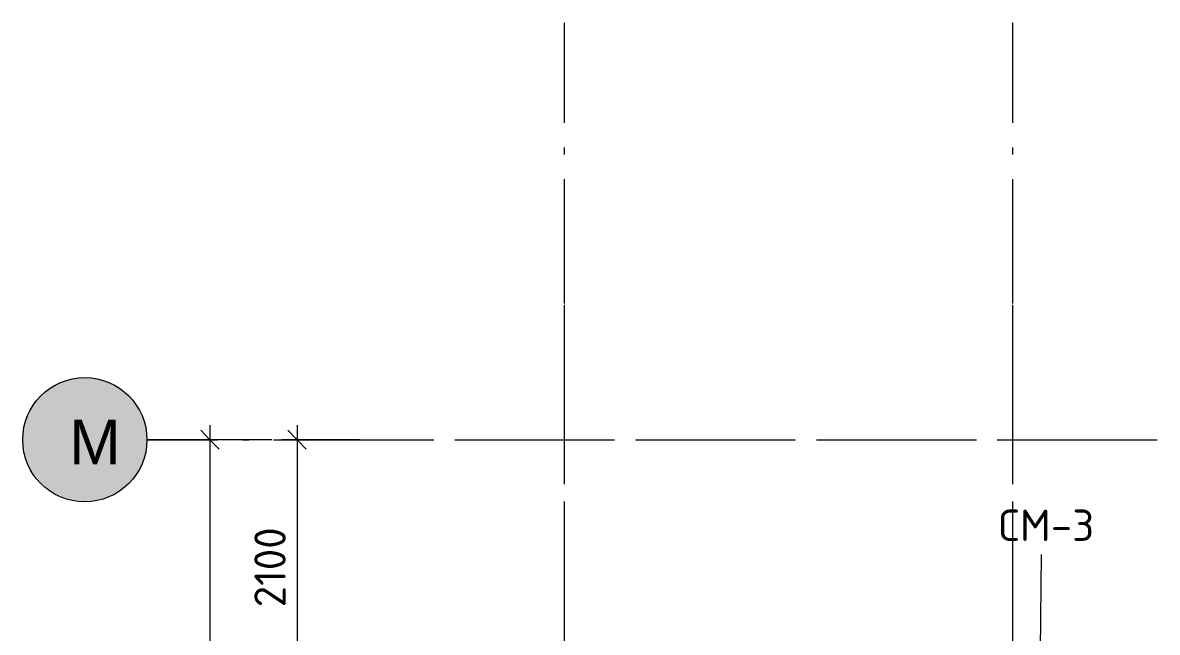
# Model space of a CAD drawing. Header units: millimetres. Extents: x -84737 to 172119, y -43083 to 59399.
# Drawn here: x 89950 to 99064, y 54499 to 59399 of the extents above; entities that cross this region are included whole.
import ezdxf

# ---------------------------------------------------------------- set-up
doc = ezdxf.new("R2010")
doc.units = ezdxf.units.MM
doc.layers.add('PDF _Геометрия', color=7, linetype='Continuous')
doc.layers.add('PDF _Текст', color=7, linetype='Continuous')
doc.layers.add('PDF _Сплошная заливка', color=7, linetype='Continuous', true_color=0xffffff)
doc.styles.add('PDF GOSTCommon', font='arial.ttf')
doc.styles.add('PDF ISOCPEUR', font='isocpeur.ttf')

msp = doc.modelspace()

# ---------------------------------------------------------------- hatches: boundary and pattern name
at = {"layer": 'PDF _Сплошная заливка', "transparency": 33554559}
for points in [[(90551.4, 56537), (90483.7, 56545.5), (90420.2, 56545.5), (90386.3, 56541.2), (90356.7, 56537), (90322.9, 56532.8), (90305.9, 56524.3), (90293.2, 56520.1), (90284.8, 56515.8), (90272.1, 56511.6), (90255.1, 56503.2), (90242.4, 56498.9), (90234, 56494.7), (90221.3, 56490.5), (90212.8, 56486.2), (90200.1, 56482), (90191.6, 56473.5), (90183.2, 56469.3), (90174.7, 56460.8), (90166.2, 56456.6), (90157.8, 56448.1), (90149.3, 56443.9), (90140.8, 56435.4), (90132.4, 56431.2), (90123.9, 56422.7), (90115.4, 56418.5), (90107, 56410), (90098.5, 56405.8), (90094.3, 56397.3), (90085.8, 56388.9), (90081.6, 56380.4), (90073.1, 56371.9), (90068.9, 56363.5), (90060.4, 56355), (90056.2, 56346.5), (90047.7, 56338.1), (90043.5, 56329.6), (90035, 56321.1), (90030.8, 56312.7), (90018.1, 56300), (90013.8, 56287.3), (90005.4, 56270.3), (90001.1, 56257.6), (89992.7, 56240.7), (89988.4, 56228), (89980, 56211.1), (89975.7, 56198.4), (89967.3, 56181.4), (89954.6, 56079.8), (89950.3, 56050.2), (89954.6, 56046), (89954.6, 56016.3), (89958.8, 56016.3), (89958.8, 55982.5), (89963, 55982.5), (89963, 55952.9), (89967.3, 55952.9), (89967.3, 55919), (89971.5, 55919), (89971.5, 55910.5), (89975.7, 55910.5), (89975.7, 55902.1), (89980, 55902.1), (89980, 55889.4), (89984.2, 55889.4), (89984.2, 55880.9), (89988.4, 55880.9), (89988.4, 55868.2), (89992.7, 55868.2), (89992.7, 55859.7), (89996.9, 55859.7), (89996.9, 55851.3), (90001.1, 55851.3), (90001.1, 55838.6), (90005.4, 55838.6), (90005.4, 55830.1), (90009.6, 55830.1), (90009.6, 55817.4), (90013.8, 55817.4), (90013.8, 55808.9), (90018.1, 55808.9), (90018.1, 55796.2), (90022.3, 55796.2), (90035, 55783.5), (90035, 55775.1), (90039.2, 55775.1), (90051.9, 55762.4), (90051.9, 55753.9), (90056.2, 55753.9), (90068.9, 55741.2), (90068.9, 55732.7), (90073.1, 55732.7), (90085.8, 55720), (90085.8, 55711.6), (90090, 55711.6), (90098.5, 55703.1), (90098.5, 55694.6), (90107, 55694.6), (90115.4, 55686.2), (90123.9, 55681.9), (90136.6, 55669.2), (90145.1, 55665), (90157.8, 55652.3), (90166.2, 55648.1), (90178.9, 55635.4), (90187.4, 55631.1), (90200.1, 55618.4), (90212.8, 55614.2), (90221.3, 55610), (90234, 55605.7), (90242.4, 55601.5), (90255.1, 55597.3), (90272.1, 55588.8), (90284.8, 55584.6), (90293.2, 55580.3), (90305.9, 55576.1), (90322.9, 55567.6), (90356.7, 55563.4), (90386.3, 55559.2), (90420.2, 55554.9), (90483.7, 55550.7), (90483.7, 55554.9), (90551.4, 55563.4), (90581.1, 55567.6), (90593.8, 55571.9), (90610.7, 55580.3), (90623.4, 55584.6), (90640.3, 55593), (90653, 55597.3), (90670, 55605.7), (90682.7, 55610), (90708.1, 55622.7), (90716.5, 55631.1), (90725, 55635.4), (90733.5, 55643.8), (90741.9, 55648.1), (90750.4, 55656.5), (90758.9, 55660.8), (90767.3, 55669.2), (90775.8, 55673.5), (90784.3, 55681.9), (90792.7, 55686.2), (90813.9, 55707.3), (90818.1, 55715.8), (90826.6, 55724.3), (90830.8, 55732.7), (90839.3, 55741.2), (90843.5, 55749.7), (90852, 55758.1), (90856.2, 55766.6), (90864.7, 55775.1), (90868.9, 55783.5), (90877.4, 55792), (90890.1, 55817.4), (90894.3, 55830.1), (90898.5, 55838.6), (90902.8, 55851.3), (90911.2, 55868.2), (90915.5, 55880.9), (90919.7, 55889.4), (90923.9, 55902.1), (90928.2, 55910.5), (90932.4, 55923.2), (90936.6, 55952.9), (90940.9, 55986.7), (90945.1, 56016.3), (90949.3, 56079.8), (90945.1, 56079.8), (90945.1, 56113.7), (90940.9, 56113.7), (90940.9, 56147.6), (90936.6, 56147.6), (90936.6, 56177.2), (90932.4, 56177.2), (90932.4, 56189.9), (90928.2, 56189.9), (90928.2, 56198.4), (90923.9, 56198.4), (90923.9, 56206.8), (90919.7, 56206.8), (90919.7, 56219.5), (90915.5, 56219.5), (90915.5, 56228), (90911.2, 56228), (90911.2, 56236.5), (90907, 56236.5), (90907, 56249.2), (90902.8, 56249.2), (90902.8, 56257.6), (90898.5, 56257.6), (90898.5, 56266.1), (90894.3, 56266.1), (90894.3, 56278.8), (90890.1, 56278.8), (90890.1, 56287.3), (90885.9, 56287.3), (90885.9, 56295.7), (90881.6, 56295.7), (90881.6, 56304.2), (90877.4, 56308.4), (90873.2, 56308.4), (90873.2, 56316.9), (90864.7, 56325.4), (90860.5, 56325.4), (90860.5, 56333.8), (90856.2, 56338.1), (90852, 56338.1), (90852, 56346.5), (90843.5, 56355), (90839.3, 56355), (90839.3, 56363.5), (90835.1, 56367.7), (90830.8, 56367.7), (90830.8, 56376.2), (90822.4, 56384.6), (90818.1, 56384.6), (90818.1, 56393.1), (90797, 56414.3), (90788.5, 56418.5), (90780, 56427), (90771.6, 56431.2), (90767.3, 56435.4), (90758.9, 56439.7), (90750.4, 56448.1), (90741.9, 56452.4), (90737.7, 56456.6), (90729.2, 56460.8), (90720.8, 56469.3), (90712.3, 56473.5), (90708.1, 56477.8), (90682.7, 56490.5), (90670, 56494.7), (90653, 56503.2), (90640.3, 56507.4), (90623.4, 56515.8), (90610.7, 56520.1), (90593.8, 56528.5), (90581.1, 56532.8)], [(90653, 56435.4), (90576.8, 56448.1), (90526, 56448.1), (90475.2, 56439.7), (90445.6, 56435.4), (90437.1, 56431.2), (90424.4, 56427), (90416, 56422.7), (90403.3, 56418.5), (90394.8, 56414.3), (90382.1, 56410), (90373.7, 56405.8), (90348.3, 56397.3), (90335.6, 56384.6), (90327.1, 56380.4), (90314.4, 56367.7), (90305.9, 56363.5), (90293.2, 56350.8), (90284.8, 56346.5), (90276.3, 56338.1), (90267.8, 56333.8), (90263.6, 56325.4), (90255.1, 56316.9), (90250.9, 56308.4), (90242.4, 56300), (90238.2, 56291.5), (90229.7, 56283), (90225.5, 56274.6), (90217, 56266.1), (90212.8, 56257.6), (90204.3, 56249.2), (90200.1, 56236.5), (90183.2, 56202.6), (90178.9, 56189.9), (90162, 56156), (90157.8, 56117.9), (90149.3, 56050.2), (90153.5, 56046), (90153.5, 56012.1), (90157.8, 56012.1), (90157.8, 55978.3), (90162, 55978.3), (90162, 55944.4), (90166.2, 55944.4), (90166.2, 55935.9), (90170.5, 55935.9), (90170.5, 55927.5), (90174.7, 55927.5), (90174.7, 55919), (90178.9, 55919), (90178.9, 55906.3), (90183.2, 55906.3), (90183.2, 55897.8), (90187.4, 55897.8), (90187.4, 55889.4), (90191.6, 55889.4), (90191.6, 55876.7), (90195.9, 55876.7), (90195.9, 55868.2), (90200.1, 55868.2), (90200.1, 55859.7), (90204.3, 55859.7), (90204.3, 55847), (90208.6, 55847), (90217, 55838.6), (90217, 55830.1), (90221.3, 55830.1), (90229.7, 55821.6), (90229.7, 55813.2), (90234, 55813.2), (90242.4, 55804.7), (90242.4, 55796.2), (90246.7, 55796.2), (90255.1, 55787.8), (90255.1, 55779.3), (90259.4, 55779.3), (90267.8, 55770.8), (90267.8, 55762.4), (90276.3, 55762.4), (90284.8, 55753.9), (90293.2, 55749.7), (90305.9, 55737), (90314.4, 55732.7), (90327.1, 55720), (90335.6, 55715.8), (90348.3, 55703.1), (90373.7, 55694.6), (90382.1, 55690.4), (90394.8, 55686.2), (90403.3, 55681.9), (90416, 55677.7), (90424.4, 55673.5), (90437.1, 55669.2), (90445.6, 55665), (90483.7, 55660.8), (90517.6, 55656.5), (90585.3, 55652.3), (90585.3, 55656.5), (90653, 55665), (90678.4, 55673.5), (90686.9, 55677.7), (90699.6, 55681.9), (90708.1, 55686.2), (90720.8, 55690.4), (90729.2, 55694.6), (90741.9, 55698.9), (90758.9, 55707.3), (90767.3, 55715.8), (90775.8, 55720), (90784.3, 55728.5), (90792.7, 55732.7), (90801.2, 55741.2), (90809.7, 55745.4), (90818.1, 55753.9), (90826.6, 55758.1), (90843.5, 55775.1), (90847.8, 55783.5), (90856.2, 55792), (90860.5, 55800.5), (90868.9, 55808.9), (90873.2, 55817.4), (90881.6, 55825.9), (90885.9, 55834.3), (90894.3, 55842.8), (90902.8, 55859.7), (90907, 55872.4), (90911.2, 55880.9), (90915.5, 55893.6), (90919.7, 55902.1), (90923.9, 55914.8), (90928.2, 55923.2), (90936.6, 55948.6), (90945.1, 56016.3), (90949.3, 56084.1), (90945.1, 56084.1), (90945.1, 56117.9), (90940.9, 56117.9), (90940.9, 56151.8), (90936.6, 56151.8), (90936.6, 56164.5), (90932.4, 56164.5), (90932.4, 56173), (90928.2, 56173), (90928.2, 56185.7), (90923.9, 56185.7), (90923.9, 56194.1), (90919.7, 56194.1), (90919.7, 56206.8), (90915.5, 56206.8), (90915.5, 56215.3), (90911.2, 56215.3), (90911.2, 56228), (90907, 56228), (90907, 56236.5), (90902.8, 56236.5), (90902.8, 56244.9), (90898.5, 56244.9), (90898.5, 56253.4), (90890.1, 56261.9), (90885.9, 56261.9), (90885.9, 56270.3), (90877.4, 56278.8), (90873.2, 56278.8), (90873.2, 56287.3), (90864.7, 56295.7), (90860.5, 56295.7), (90860.5, 56304.2), (90852, 56312.7), (90847.8, 56312.7), (90847.8, 56321.1), (90826.6, 56342.3), (90818.1, 56346.5), (90809.7, 56355), (90801.2, 56359.2), (90792.7, 56367.7), (90784.3, 56371.9), (90775.8, 56380.4), (90767.3, 56384.6), (90758.9, 56393.1), (90741.9, 56401.6), (90729.2, 56405.8), (90720.8, 56410), (90708.1, 56414.3), (90699.6, 56418.5), (90686.9, 56422.7), (90678.4, 56427)]]:
    msp.add_hatch(color=256, dxfattribs=at).paths.add_polyline_path(points)

# ---------------------------------------------------------------- linework, layer by layer
at = {"layer": 'PDF _Геометрия', "lineweight": 9}
for points in [[(94301.9, 58594.3), (94301.9, 59398.6)], [(97904.3, 58594.3), (97904.3, 59398.6)], [(94301.9, 58340.3), (94301.9, 58395.3)], [(97904.3, 58340.3), (97904.3, 58395.3)], [(94301.9, 57142.3), (94301.9, 58141.3)], [(97904.3, 57142.3), (97904.3, 58141.3)], [(94301.9, 56003.6), (94301.9, 57129.6)], [(97904.3, 56003.6), (97904.3, 57129.6)], [(94301.9, 56888.4), (94301.9, 56943.4)], [(97904.3, 56888.4), (97904.3, 56943.4)], [(94301.9, 55690.4), (94301.9, 56689.4)], [(97904.3, 55690.4), (97904.3, 56689.4)], [(91453.1, 56164.5), (91453.1, 33124)], [(92155.8, 56164.5), (92155.8, 53946.4), (92155.8, 52147.3), (92155.8, 50344.1), (92155.8, 49146.1), (92155.8, 46445.4), (92155.8, 43744.7), (92155.8, 41044), (92155.8, 38643.9), (92155.8, 35646.9), (92155.8, 33124)], [(91800.2, 56046), (90949.3, 56046), (91512.3, 56046)], [(91952.6, 56046), (91453.1, 56046), (91334.6, 56046)], [(91715.5, 56046), (91766.3, 56046)], [(91965.3, 56046), (92968.5, 56046)], [(91999.1, 56046), (92049.9, 56046)], [(92655.3, 56046), (92155.8, 56046), (92033, 56046)], [(92253.1, 56046), (93252.1, 56046)], [(93167.5, 56046), (93218.3, 56046)], [(93421.5, 56046), (94420.5, 56046)], [(93451.1, 56046), (93506.1, 56046)], [(93705.1, 56046), (94704.1, 56046)], [(94619.4, 56046), (94674.4, 56046)], [(94873.4, 56046), (95872.4, 56046)], [(94903, 56046), (94958.1, 56046)], [(95157, 56046), (96156, 56046)], [(96071.3, 56046), (96126.4, 56046)], [(96325.3, 56046), (97324.3, 56046)], [(96359.2, 56046), (96410, 56046)], [(96608.9, 56046), (97612.2, 56046)], [(97527.5, 56046), (97578.3, 56046)], [(97777.3, 56046), (98780.5, 56046)], [(97811.1, 56046), (97861.9, 56046)], [(98065.1, 56046), (99064.1, 56046)], [(98979.5, 56046), (99030.3, 56046)], [(94301.9, 55753.9), (94301.9, 55804.7)], [(97904.3, 55753.9), (97904.3, 55804.7)], [(94301.9, 54551.7), (94301.9, 55550.7)], [(97904.3, 54551.7), (97904.3, 55550.7)], [(94301.9, 55436.4), (94301.9, 55487.2)], [(97904.3, 55436.4), (97904.3, 55487.2)], [(94301.9, 54234.2), (94301.9, 55237.5)], [(97904.3, 54234.2), (97904.3, 55237.5)], [(98124.4, 54094.5), (98132.8, 55123.2)]]:
    msp.add_lwpolyline(points, dxfattribs=at)
at = {"layer": 'PDF _Геометрия', "lineweight": 20}
for points in [[(91529.3, 55969.8), (91453.1, 56046), (91381.1, 56122.2)], [(92227.7, 55969.8), (92155.8, 56046), (92079.6, 56122.2)]]:
    msp.add_lwpolyline(points, dxfattribs=at)
at = {"layer": 'PDF _Геометрия', "lineweight": 9}
msp.add_circle((90449.3, 56046.5), 499, dxfattribs=at)

# ---------------------------------------------------------------- texts
at = {"layer": 'PDF _Текст', "attachment_point": 4}
for s, insert, char_height, style in [('М', (90323.1, 56028.5), 356.7, 'PDF GOSTCommon'), ('СМ-3', (97790.5, 55359.1), 252.37, 'PDF ISOCPEUR')]:
    msp.add_mtext(s, dxfattribs=dict(at, insert=insert, char_height=char_height, style=style))
at = {"layer": 'PDF _Текст', "insert": (91937.1, 54699.7), "char_height": 251.76, "attachment_point": 4, "rotation": 90, "style": 'PDF ISOCPEUR'}
msp.add_mtext('2100', dxfattribs=at)

doc.saveas('drawing.dxf')
